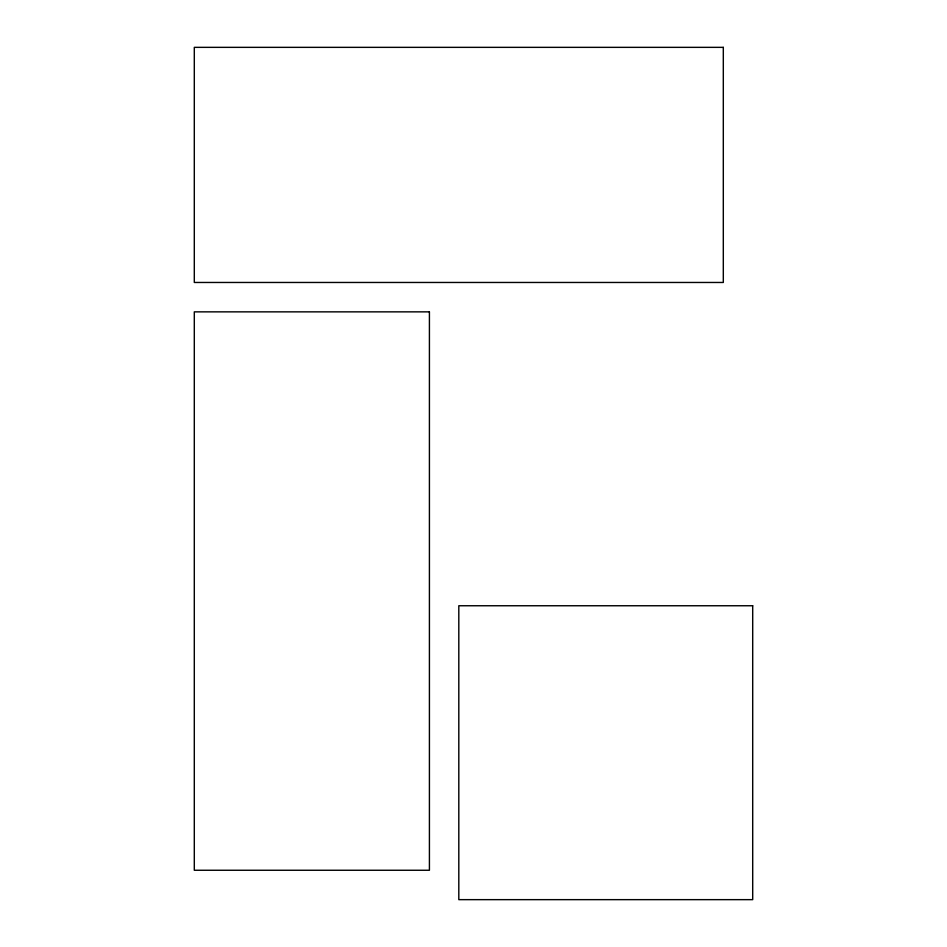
<?xml version="1.0" encoding="UTF-8"?>
<svg xmlns="http://www.w3.org/2000/svg" width="947" height="947" viewBox="0 0 947 947"><rect width="100%" height="100%" fill="white"/><g stroke="black" fill="none" stroke-linecap="round" stroke-linejoin="round"><path stroke-width="1.42" d="M723.307 47.35L194.301 47.35L194.301 282.466L723.307 282.466L723.307 47.35M429.417 311.859L194.301 311.859L194.301 870.257L429.417 870.257L429.417 311.859M752.699 605.749L458.81 605.749L458.81 899.65L752.699 899.65L752.699 605.749"/></g></svg>
